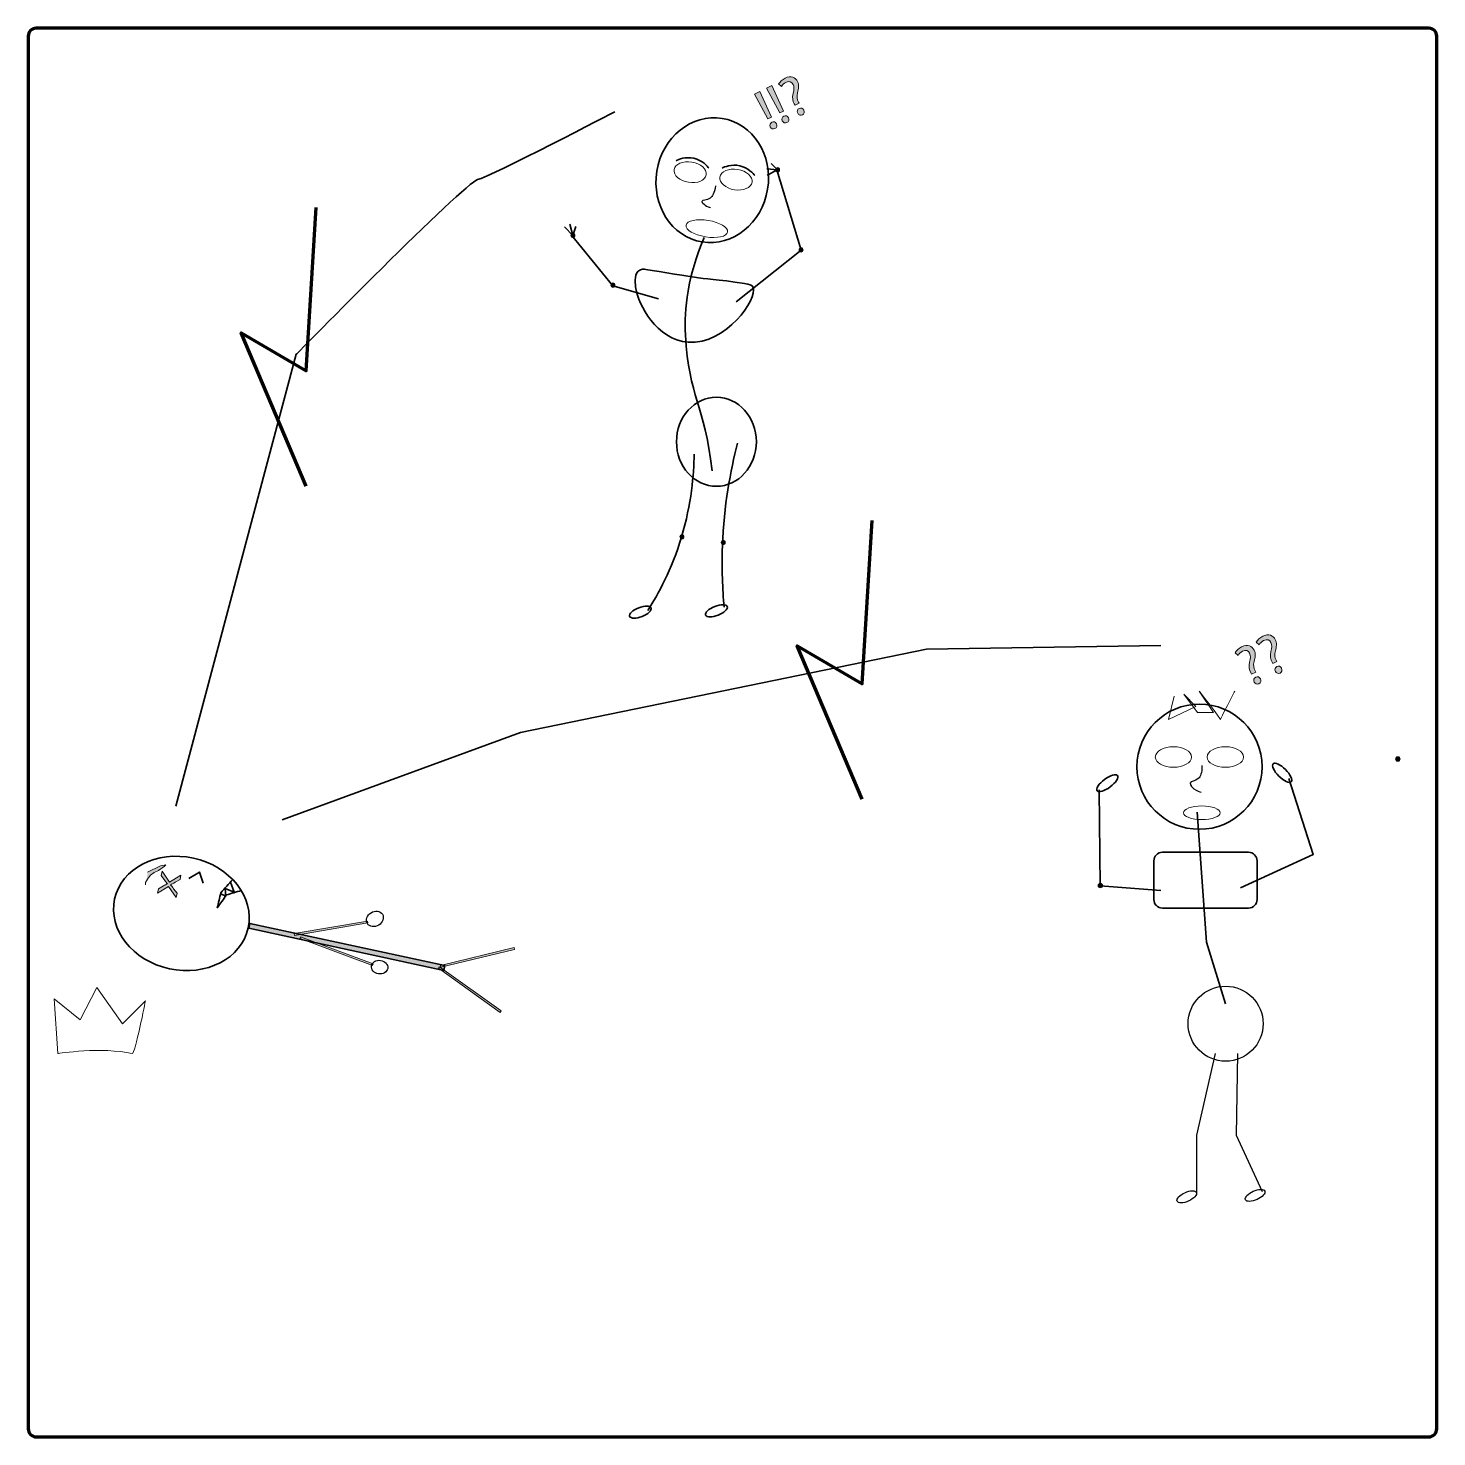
# Model space of a CAD drawing. Extents: x 1 to 1079, y -1079 to -1.
import ezdxf

# ---------------------------------------------------------------- set-up
doc = ezdxf.new("R2010")
doc.units = 0
doc.header["$MEASUREMENT"] = 0
doc.layers.add('Layer 1', color=7, linetype='Continuous', lineweight=0)

# ---------------------------------------------------------------- blocks, each defined once
blk = doc.blocks.new('Block_1')
at = {"layer": 'Layer 1', "color": 18, "lineweight": 35, "true_color": 0x000000}
blk.add_line((566.5, -108.4), (574.6, -109.2), dxfattribs=at)
blk.add_lwpolyline([(569.7, -104.3), (574.6, -109.2), (566.7, -113.3)], dxfattribs=at)
blk = doc.blocks.new('Block_0')
at = {"layer": 'Layer 1', "true_color": 0x000000, "transparency": 33554687}
h = blk.add_hatch(color=18, dxfattribs=at)
h.dxf.hatch_style = 2
edge = h.paths.add_edge_path()
edge.add_ellipse((574.6, -109.1), major_axis=(0, 1.71), ratio=0.896352, start_angle=0, end_angle=360)
at = {"layer": 'Layer 1'}
blk.add_ellipse((574.6, -109.1), major_axis=(0, 1.71), ratio=0.896352, dxfattribs=at)
blk.add_blockref('Block_1', (0, 0), dxfattribs=at)
blk = doc.blocks.new('Block_3')
at = {"layer": 'Layer 1', "color": 18, "lineweight": 35, "true_color": 0x000000}
blk.add_line((415.7, -150.7), (417.9, -159.4), dxfattribs=at)
blk.add_lwpolyline([(420.2, -152.4), (417.9, -159.4), (411.6, -152.7)], dxfattribs=at)
blk = doc.blocks.new('Block_2')
at = {"layer": 'Layer 1', "true_color": 0x000000, "transparency": 33554687}
h = blk.add_hatch(color=18, dxfattribs=at)
h.dxf.hatch_style = 2
edge = h.paths.add_edge_path()
edge.add_ellipse((418, -159.3), major_axis=(0, 1.71), ratio=0.896352, start_angle=0, end_angle=360)
at = {"layer": 'Layer 1'}
blk.add_ellipse((418, -159.3), major_axis=(0, 1.71), ratio=0.896352, dxfattribs=at)
blk.add_blockref('Block_3', (0, 0), dxfattribs=at)
blk = doc.blocks.new('Block_4')
at = {"layer": 'Layer 1', "true_color": 0x000000, "transparency": 33554687}
h = blk.add_hatch(color=18, dxfattribs=at)
h.dxf.hatch_style = 2
edge = h.paths.add_edge_path()
edge.add_spline(control_points=[(590, -65.8), (589.2, -64.3), (589.7, -62.8), (591.1, -62.1), (592.5, -61.4), (594, -61.9), (594.7, -63.4), (595.4, -64.8), (595, -66.3), (593.6, -67.1), (592.2, -67.8), (590.7, -67.2), (590, -65.8)], knot_values=[0, 0, 0, 0, 1, 1, 1, 2, 2, 2, 3, 3, 3, 4, 4, 4, 4], degree=3, periodic=0)
edge = h.paths.add_edge_path()
edge.add_spline(control_points=[(588, -59.7), (588, -59.7), (587.4, -58.7), (587.4, -58.7), (586.1, -56.7), (585.7, -54), (586.5, -50.6), (587.2, -47.6), (587.4, -45.5), (586.5, -43.7), (585.5, -41.7), (583.5, -40.9), (581, -42.2), (579.6, -42.9), (578.2, -44.2), (577.6, -45.4), (577.6, -45.4), (575.4, -43.4), (575.4, -43.4), (576.2, -41.8), (578.2, -40), (580.3, -38.9), (584.9, -36.6), (588.4, -38.4), (589.9, -41.5), (591.3, -44.2), (590.7, -46.9), (589.9, -50.1), (589.2, -53.1), (589.5, -55.2), (590.6, -57.2), (590.6, -57.2), (591.2, -58.2), (591.2, -58.2), (591.2, -58.2), (588, -59.7), (588, -59.7)], knot_values=[0, 0, 0, 0, 1, 1, 1, 2, 2, 2, 3, 3, 3, 4, 4, 4, 5, 5, 5, 6, 6, 6, 7, 7, 7, 8, 8, 8, 9, 9, 9, 10, 10, 10, 11, 11, 11, 12, 12, 12, 12], degree=3, periodic=0)
h = blk.add_hatch(color=18, dxfattribs=at)
h.dxf.hatch_style = 2
edge = h.paths.add_edge_path()
edge.add_spline(control_points=[(569, -76.2), (568.3, -74.8), (568.8, -73.3), (570.2, -72.6), (571.6, -71.9), (573, -72.4), (573.8, -73.9), (574.5, -75.3), (574.1, -76.8), (572.6, -77.5), (571.2, -78.2), (569.7, -77.6), (569, -76.2)], knot_values=[0, 0, 0, 0, 1, 1, 1, 2, 2, 2, 3, 3, 3, 4, 4, 4, 4], degree=3, periodic=0)
edge = h.paths.add_edge_path()
edge.add_spline(control_points=[(567.2, -70), (567.2, -70), (557, -51.1), (557, -51.1), (557, -51.1), (560.9, -49.2), (560.9, -49.2), (560.9, -49.2), (569.9, -68.7), (569.9, -68.7), (569.9, -68.7), (567.2, -70), (567.2, -70)], knot_values=[0, 0, 0, 0, 1, 1, 1, 2, 2, 2, 3, 3, 3, 4, 4, 4, 4], degree=3, periodic=0)
h = blk.add_hatch(color=18, dxfattribs=at)
h.dxf.hatch_style = 2
edge = h.paths.add_edge_path()
edge.add_spline(control_points=[(578.2, -71.6), (577.5, -70.2), (578, -68.7), (579.4, -68), (580.8, -67.3), (582.2, -67.8), (583, -69.3), (583.7, -70.7), (583.3, -72.2), (581.8, -72.9), (580.4, -73.6), (578.9, -73), (578.2, -71.6)], knot_values=[0, 0, 0, 0, 1, 1, 1, 2, 2, 2, 3, 3, 3, 4, 4, 4, 4], degree=3, periodic=0)
edge = h.paths.add_edge_path()
edge.add_spline(control_points=[(576.4, -65.4), (576.4, -65.4), (566.2, -46.5), (566.2, -46.5), (566.2, -46.5), (570.1, -44.6), (570.1, -44.6), (570.1, -44.6), (579.1, -64.1), (579.1, -64.1), (579.1, -64.1), (576.4, -65.4), (576.4, -65.4)], knot_values=[0, 0, 0, 0, 1, 1, 1, 2, 2, 2, 3, 3, 3, 4, 4, 4, 4], degree=3, periodic=0)
at = {"layer": 'Layer 1'}
for points, knots in [([(588, -59.7), (588, -59.7), (587.4, -58.7), (587.4, -58.7), (586.1, -56.7), (585.7, -54), (586.5, -50.6), (587.2, -47.6), (587.4, -45.5), (586.5, -43.7), (585.5, -41.7), (583.5, -40.9), (581, -42.2), (579.6, -42.9), (578.2, -44.2), (577.6, -45.4), (577.6, -45.4), (575.4, -43.4), (575.4, -43.4), (576.2, -41.8), (578.2, -40), (580.3, -38.9), (584.9, -36.6), (588.4, -38.4), (589.9, -41.5), (591.3, -44.2), (590.7, -46.9), (589.9, -50.1), (589.2, -53.1), (589.5, -55.2), (590.6, -57.2), (590.6, -57.2), (591.2, -58.2), (591.2, -58.2), (591.2, -58.2), (588, -59.7), (588, -59.7)], [0, 0, 0, 0, 1, 1, 1, 2, 2, 2, 3, 3, 3, 4, 4, 4, 5, 5, 5, 6, 6, 6, 7, 7, 7, 8, 8, 8, 9, 9, 9, 10, 10, 10, 11, 11, 11, 12, 12, 12, 12]), ([(567.2, -70), (567.2, -70), (557, -51.1), (557, -51.1), (557, -51.1), (560.9, -49.2), (560.9, -49.2), (560.9, -49.2), (569.9, -68.7), (569.9, -68.7), (569.9, -68.7), (567.2, -70), (567.2, -70)], [0, 0, 0, 0, 1, 1, 1, 2, 2, 2, 3, 3, 3, 4, 4, 4, 4]), ([(576.4, -65.4), (576.4, -65.4), (566.2, -46.5), (566.2, -46.5), (566.2, -46.5), (570.1, -44.6), (570.1, -44.6), (570.1, -44.6), (579.1, -64.1), (579.1, -64.1), (579.1, -64.1), (576.4, -65.4), (576.4, -65.4)], [0, 0, 0, 0, 1, 1, 1, 2, 2, 2, 3, 3, 3, 4, 4, 4, 4]), ([(590, -65.8), (589.2, -64.3), (589.7, -62.8), (591.1, -62.1), (592.5, -61.4), (594, -61.9), (594.7, -63.4), (595.4, -64.8), (595, -66.3), (593.6, -67.1), (592.2, -67.8), (590.7, -67.2), (590, -65.8)], [0, 0, 0, 0, 1, 1, 1, 2, 2, 2, 3, 3, 3, 4, 4, 4, 4]), ([(569, -76.2), (568.3, -74.8), (568.8, -73.3), (570.2, -72.6), (571.6, -71.9), (573, -72.4), (573.8, -73.9), (574.5, -75.3), (574.1, -76.8), (572.6, -77.5), (571.2, -78.2), (569.7, -77.6), (569, -76.2)], [0, 0, 0, 0, 1, 1, 1, 2, 2, 2, 3, 3, 3, 4, 4, 4, 4]), ([(578.2, -71.6), (577.5, -70.2), (578, -68.7), (579.4, -68), (580.8, -67.3), (582.2, -67.8), (583, -69.3), (583.7, -70.7), (583.3, -72.2), (581.8, -72.9), (580.4, -73.6), (578.9, -73), (578.2, -71.6)], [0, 0, 0, 0, 1, 1, 1, 2, 2, 2, 3, 3, 3, 4, 4, 4, 4])]:
    blk.add_open_spline(points, degree=3, knots=knots, dxfattribs=at)
blk = doc.blocks.new('Block_5')
at = {"layer": 'Layer 1', "true_color": 0x000000, "transparency": 33554687}
h = blk.add_hatch(color=18, dxfattribs=at)
h.dxf.hatch_style = 2
edge = h.paths.add_edge_path()
edge.add_spline(control_points=[(939.4, -501.1), (938.6, -499.6), (939.1, -498.1), (940.5, -497.4), (941.9, -496.7), (943.4, -497.2), (944.1, -498.7), (944.8, -500.1), (944.4, -501.6), (943, -502.4), (941.6, -503.1), (940.1, -502.5), (939.4, -501.1)], knot_values=[0, 0, 0, 0, 1, 1, 1, 2, 2, 2, 3, 3, 3, 4, 4, 4, 4], degree=3, periodic=0)
edge = h.paths.add_edge_path()
edge.add_spline(control_points=[(937.4, -495), (937.4, -495), (936.8, -494), (936.8, -494), (935.5, -492), (935.1, -489.3), (935.9, -485.9), (936.6, -482.9), (936.8, -480.8), (935.9, -479), (934.9, -477), (932.9, -476.2), (930.4, -477.5), (929, -478.2), (927.6, -479.5), (927, -480.7), (927, -480.7), (924.8, -478.7), (924.8, -478.7), (925.6, -477.1), (927.6, -475.3), (929.7, -474.2), (934.3, -471.9), (937.8, -473.7), (939.3, -476.8), (940.7, -479.5), (940.1, -482.2), (939.3, -485.4), (938.6, -488.4), (938.9, -490.5), (940, -492.5), (940, -492.5), (940.6, -493.5), (940.6, -493.5), (940.6, -493.5), (937.4, -495), (937.4, -495)], knot_values=[0, 0, 0, 0, 1, 1, 1, 2, 2, 2, 3, 3, 3, 4, 4, 4, 5, 5, 5, 6, 6, 6, 7, 7, 7, 8, 8, 8, 9, 9, 9, 10, 10, 10, 11, 11, 11, 12, 12, 12, 12], degree=3, periodic=0)
h = blk.add_hatch(color=18, dxfattribs=at)
h.dxf.hatch_style = 2
edge = h.paths.add_edge_path()
edge.add_spline(control_points=[(955.6, -493), (954.9, -491.5), (955.3, -489.9), (956.7, -489.2), (958.1, -488.5), (959.6, -489.1), (960.3, -490.6), (961, -492), (960.7, -493.5), (959.2, -494.3), (957.8, -495), (956.3, -494.4), (955.6, -493)], knot_values=[0, 0, 0, 0, 1, 1, 1, 2, 2, 2, 3, 3, 3, 4, 4, 4, 4], degree=3, periodic=0)
edge = h.paths.add_edge_path()
edge.add_spline(control_points=[(953.7, -486.9), (953.7, -486.9), (953.1, -485.9), (953.1, -485.9), (951.8, -483.9), (951.3, -481.2), (952.1, -477.8), (952.8, -474.7), (953.1, -472.7), (952.2, -470.9), (951.1, -468.8), (949.2, -468.1), (946.6, -469.3), (945.2, -470.1), (943.8, -471.3), (943.2, -472.6), (943.2, -472.6), (941, -470.6), (941, -470.6), (941.8, -468.9), (943.8, -467.2), (945.9, -466.1), (950.5, -463.8), (954, -465.6), (955.5, -468.6), (956.9, -471.4), (956.4, -474.1), (955.6, -477.3), (954.9, -480.3), (955.1, -482.4), (956.2, -484.3), (956.2, -484.3), (956.8, -485.4), (956.8, -485.4), (956.8, -485.4), (953.7, -486.9), (953.7, -486.9)], knot_values=[0, 0, 0, 0, 1, 1, 1, 2, 2, 2, 3, 3, 3, 4, 4, 4, 5, 5, 5, 6, 6, 6, 7, 7, 7, 8, 8, 8, 9, 9, 9, 10, 10, 10, 11, 11, 11, 12, 12, 12, 12], degree=3, periodic=0)
at = {"layer": 'Layer 1'}
for points, knots in [([(937.4, -495), (937.4, -495), (936.8, -494), (936.8, -494), (935.5, -492), (935.1, -489.3), (935.9, -485.9), (936.6, -482.9), (936.8, -480.8), (935.9, -479), (934.9, -477), (932.9, -476.2), (930.4, -477.5), (929, -478.2), (927.6, -479.5), (927, -480.7), (927, -480.7), (924.8, -478.7), (924.8, -478.7), (925.6, -477.1), (927.6, -475.3), (929.7, -474.2), (934.3, -471.9), (937.8, -473.7), (939.3, -476.8), (940.7, -479.5), (940.1, -482.2), (939.3, -485.4), (938.6, -488.4), (938.9, -490.5), (940, -492.5), (940, -492.5), (940.6, -493.5), (940.6, -493.5), (940.6, -493.5), (937.4, -495), (937.4, -495)], [0, 0, 0, 0, 1, 1, 1, 2, 2, 2, 3, 3, 3, 4, 4, 4, 5, 5, 5, 6, 6, 6, 7, 7, 7, 8, 8, 8, 9, 9, 9, 10, 10, 10, 11, 11, 11, 12, 12, 12, 12]), ([(953.7, -486.9), (953.7, -486.9), (953.1, -485.9), (953.1, -485.9), (951.8, -483.9), (951.3, -481.2), (952.1, -477.8), (952.8, -474.7), (953.1, -472.7), (952.2, -470.9), (951.1, -468.8), (949.2, -468.1), (946.6, -469.3), (945.2, -470.1), (943.8, -471.3), (943.2, -472.6), (943.2, -472.6), (941, -470.6), (941, -470.6), (941.8, -468.9), (943.8, -467.2), (945.9, -466.1), (950.5, -463.8), (954, -465.6), (955.5, -468.6), (956.9, -471.4), (956.4, -474.1), (955.6, -477.3), (954.9, -480.3), (955.1, -482.4), (956.2, -484.3), (956.2, -484.3), (956.8, -485.4), (956.8, -485.4), (956.8, -485.4), (953.7, -486.9), (953.7, -486.9)], [0, 0, 0, 0, 1, 1, 1, 2, 2, 2, 3, 3, 3, 4, 4, 4, 5, 5, 5, 6, 6, 6, 7, 7, 7, 8, 8, 8, 9, 9, 9, 10, 10, 10, 11, 11, 11, 12, 12, 12, 12]), ([(955.6, -493), (954.9, -491.5), (955.3, -489.9), (956.7, -489.2), (958.1, -488.5), (959.6, -489.1), (960.3, -490.6), (961, -492), (960.7, -493.5), (959.2, -494.3), (957.8, -495), (956.3, -494.4), (955.6, -493)], [0, 0, 0, 0, 1, 1, 1, 2, 2, 2, 3, 3, 3, 4, 4, 4, 4]), ([(939.4, -501.1), (938.6, -499.6), (939.1, -498.1), (940.5, -497.4), (941.9, -496.7), (943.4, -497.2), (944.1, -498.7), (944.8, -500.1), (944.4, -501.6), (943, -502.4), (941.6, -503.1), (940.1, -502.5), (939.4, -501.1)], [0, 0, 0, 0, 1, 1, 1, 2, 2, 2, 3, 3, 3, 4, 4, 4, 4])]:
    blk.add_open_spline(points, degree=3, knots=knots, dxfattribs=at)

msp = doc.modelspace()

# ---------------------------------------------------------------- hatches: boundary and pattern name
at = {"layer": 'Layer 1', "true_color": 0x000000, "transparency": 33554687}
h = msp.add_hatch(color=18, dxfattribs=at)
h.dxf.hatch_style = 2
edge = h.paths.add_edge_path()
edge.add_ellipse((592.6, -170.4), major_axis=(0, 1.71), ratio=0.896352, start_angle=0, end_angle=360)
h = msp.add_hatch(color=18, dxfattribs=at)
h.dxf.hatch_style = 2
edge = h.paths.add_edge_path()
edge.add_ellipse((448.6, -197.4), major_axis=(0, 1.71), ratio=0.896352, start_angle=0, end_angle=360)
h = msp.add_hatch(color=18, dxfattribs=at)
h.dxf.hatch_style = 2
edge = h.paths.add_edge_path()
edge.add_ellipse((501.4, -389.9), major_axis=(0, 1.71), ratio=0.896352, start_angle=0, end_angle=360)
h = msp.add_hatch(color=18, dxfattribs=at)
h.dxf.hatch_style = 2
edge = h.paths.add_edge_path()
edge.add_ellipse((533, -394.3), major_axis=(0, 1.71), ratio=0.896352, start_angle=0, end_angle=360)
h = msp.add_hatch(color=18, dxfattribs=at)
h.dxf.hatch_style = 2
edge = h.paths.add_edge_path()
edge.add_arc((1049.3, -560), 1.71, 0, 360)
at = {"layer": 'Layer 1', "true_color": 0x231f20, "transparency": 33554687}
h = msp.add_hatch(color=250, dxfattribs=at)
h.dxf.hatch_style = 2
h.paths.add_polyline_path([(92.5, -646.7), (102.4, -641.8), (106.3, -640.9), (105.1, -642.2), (100.8, -645.3), (97.4, -647), (94.7, -648.8), (92.5, -652.1), (90.8, -654.4), (90.9, -656.3)])
at = {"layer": 'Layer 1', "true_color": 0x000000, "transparency": 33554687}
h = msp.add_hatch(color=18, dxfattribs=at)
h.dxf.hatch_style = 2
edge = h.paths.add_edge_path()
edge.add_spline(control_points=[(117.3, -652.2), (117.3, -652.2), (113.5, -654.3), (113.5, -654.3), (112, -655.2), (111.1, -655.8), (110.1, -656.3), (110.1, -656.3), (110.1, -656.3), (110.1, -656.3), (110.8, -657.1), (111.4, -657.9), (112.4, -659.3), (112.4, -659.3), (115, -662.7), (115, -662.7), (115, -662.7), (114.3, -665.9), (114.3, -665.9), (114.3, -665.9), (108.5, -657.6), (108.5, -657.6), (108.5, -657.6), (100, -662.6), (100, -662.6), (100, -662.6), (100.7, -659.3), (100.7, -659.3), (100.7, -659.3), (104.7, -657.1), (104.7, -657.1), (105.8, -656.5), (106.7, -656), (107.6, -655.6), (107.6, -655.6), (107.6, -655.5), (107.6, -655.5), (106.9, -654.7), (106.3, -654), (105.6, -653), (105.6, -653), (102.9, -649.2), (102.9, -649.2), (102.9, -649.2), (103.6, -645.9), (103.6, -645.9), (103.6, -645.9), (109.1, -654.2), (109.1, -654.2), (109.1, -654.2), (118, -648.9), (118, -648.9), (118, -648.9), (117.3, -652.2), (117.3, -652.2)], knot_values=[0, 0, 0, 0, 1, 1, 1, 2, 2, 2, 3, 3, 3, 4, 4, 4, 5, 5, 5, 6, 6, 6, 7, 7, 7, 8, 8, 8, 9, 9, 9, 10, 10, 10, 11, 11, 11, 12, 12, 12, 13, 13, 13, 14, 14, 14, 15, 15, 15, 16, 16, 16, 17, 17, 17, 18, 18, 18, 18], degree=3, periodic=0)
h = msp.add_hatch(color=18, dxfattribs=at)
h.dxf.hatch_style = 2
edge = h.paths.add_edge_path()
edge.add_arc((821.6, -656.9), 1.71, 0, 360)
at = {"layer": 'Layer 1', "true_color": 0x231f20, "transparency": 33554687}
h = msp.add_hatch(color=250, dxfattribs=at)
h.dxf.hatch_style = 2
h.paths.add_polyline_path([(319.9, -718.1), (319.1, -721.8), (170, -689.4), (170.8, -685.8)])
h = msp.add_hatch(color=250, dxfattribs=at)
h.dxf.hatch_style = 2
h.paths.add_polyline_path([(260.7, -684.1), (260.9, -685.5), (205, -695), (204.7, -693.6)])
h = msp.add_hatch(color=250, dxfattribs=at)
h.dxf.hatch_style = 2
h.paths.add_polyline_path([(265.2, -716.8), (264.7, -718.1), (209.1, -697.3), (209.6, -696)])
h = msp.add_hatch(color=250, dxfattribs=at)
h.dxf.hatch_style = 2
h.paths.add_polyline_path([(373, -704.3), (373.3, -705.7), (317, -719.4), (316.7, -718)])
h = msp.add_hatch(color=250, dxfattribs=at)
h.dxf.hatch_style = 2
h.paths.add_polyline_path([(363, -752.7), (362.2, -753.9), (315.1, -720.1), (315.9, -719)])

# ---------------------------------------------------------------- linework, layer by layer
at = {"layer": 'Layer 1', "color": 18, "lineweight": 35, "true_color": 0x000000}
for points in [[(542.8, -210.1), (592.7, -170.6), (574, -109.1)], [(483.4, -207.9), (448.4, -198), (416.8, -159.2)], [(928.9, -658.6), (984.6, -633), (965.8, -575)], [(867.9, -660.7), (821.5, -657.1), (820.7, -583.6)], [(895.6, -600.8), (902.9, -700.1), (917.5, -747.4)]]:
    msp.add_lwpolyline(points, dxfattribs=at)
at = {"layer": 'Layer 1', "color": 18, "lineweight": 140, "true_color": 0x000000}
for points in [[(213.9, -351.3), (164.1, -233.8), (213.9, -262.9), (221.5, -137.9)], [(639.4, -590.8), (589.6, -473.3), (639.4, -502.4), (647, -377.4)]]:
    msp.add_lwpolyline(points, dxfattribs=at)
at = {"layer": 'Layer 1', "color": 250, "lineweight": 35, "true_color": 0x231f20}
for points in [[(867.9, -473.2), (688.7, -476), (377.8, -539.7), (195.5, -606.5)], [(124.1, -651.4), (132.1, -646.5), (135, -655.1)], [(148.5, -663.2), (152.3, -664.9), (151.7, -659), (158.8, -662), (155.9, -654.3)]]:
    msp.add_lwpolyline(points, dxfattribs=at)
at = {"layer": 'Layer 1', "color": 7, "lineweight": 5, "true_color": 0xffffff}
msp.add_lwpolyline([(92.5, -646.7), (102.4, -641.8), (106.3, -640.9), (105.1, -642.2), (100.8, -645.3), (97.4, -647), (94.7, -648.8), (92.5, -652.1), (90.8, -654.4), (90.9, -656.3)], dxfattribs=at)
at = {"layer": 'Layer 1', "color": 18, "lineweight": 35, "true_color": 0x000000}
msp.add_lwpolyline([(319.9, -718.1), (319.1, -721.8), (170, -689.4), (170.8, -685.8)], close=True, dxfattribs=at)
at = {"layer": 'Layer 1', "color": 18, "lineweight": 13, "true_color": 0x020202}
for points in [[(260.7, -684.1), (260.9, -685.5), (205, -695), (204.7, -693.6)], [(265.2, -716.8), (264.7, -718.1), (209.1, -697.3), (209.6, -696)], [(373, -704.3), (373.3, -705.7), (317, -719.4), (316.7, -718)], [(363, -752.7), (362.2, -753.9), (315.1, -720.1), (315.9, -719)]]:
    msp.add_lwpolyline(points, close=True, dxfattribs=at)
at = {"layer": 'Layer 1', "color": 18, "lineweight": 30, "true_color": 0x000000}
for points in [[(909.5, -785.5), (895.2, -847.9), (895.2, -892)], [(926.7, -785.5), (925.5, -847.9), (945.6, -890.9)]]:
    msp.add_lwpolyline(points, dxfattribs=at)
at = {"layer": 'Layer 1', "color": 18, "lineweight": 35, "true_color": 0x000000}
msp.add_circle((897.5, -565.9), 47.9, dxfattribs=at)
at = {"layer": 'Layer 1'}
for centre in [(1049.3, -560), (821.6, -656.9)]:
    msp.add_circle(centre, 1.71, dxfattribs=at)
at = {"layer": 'Layer 1', "color": 18, "lineweight": 30, "true_color": 0x000000}
msp.add_circle((917.5, -762.6), 28.7, dxfattribs=at)
at = {"layer": 'Layer 1', "color": 18, "lineweight": 35, "true_color": 0x000000}
for centre, major_axis, ratio in [((524.6, -117), (7.7, 47.3), 0.896352), ((527.8, -317.2), (0, 34.1), 0.896352), ((527.8, -446.6), (8.28, 3.21), 0.397344), ((469.6, -447.6), (8.28, 3.21), 0.397344), ((827, -578.5), (7.85, 5.84), 0.365217), ((960.8, -570.6), (-6.92, 6.92), 0.365217)]:
    msp.add_ellipse(centre, major_axis=major_axis, ratio=ratio, dxfattribs=at)
at = {"layer": 'Layer 1', "color": 18, "lineweight": 15, "true_color": 0x000000}
for centre, major_axis, ratio in [((507.7, -110.9), (-12.3, 2), 0.62926), ((542.8, -116.6), (-12.3, 2), 0.62926), ((520.5, -154.1), (-15.9, 2.6), 0.39463)]:
    msp.add_ellipse(centre, major_axis=major_axis, ratio=ratio, dxfattribs=at)
at = {"layer": 'Layer 1'}
for centre in [(592.6, -170.4), (448.6, -197.4), (501.4, -389.9), (533, -394.3)]:
    msp.add_ellipse(centre, major_axis=(0, 1.71), ratio=0.896352, dxfattribs=at)
at = {"layer": 'Layer 1', "color": 18, "lineweight": 18, "true_color": 0x000000}
for centre, major_axis, ratio in [((877.6, -558.5), (13.9, 0), 0.564038), ((917.3, -558.5), (13.9, 0), 0.564038), ((899.3, -601.2), (14, 0), 0.373042)]:
    msp.add_ellipse(centre, major_axis=major_axis, ratio=ratio, dxfattribs=at)
at = {"layer": 'Layer 1', "color": 250, "lineweight": 35, "true_color": 0x231f20}
msp.add_ellipse((118.3, -678.2), major_axis=(-51.1, 11.1), ratio=0.827957, dxfattribs=at)
at = {"layer": 'Layer 1', "color": 250, "lineweight": 30, "true_color": 0x231f20}
msp.add_ellipse((266.4, -682.4), major_axis=(5.75, 3.54), ratio=0.827957, dxfattribs=at)
at = {"layer": 'Layer 1', "color": 250, "lineweight": 25, "true_color": 0x231f20}
msp.add_ellipse((270, -719.3), major_axis=(-6.21, 0.95), ratio=0.827957, dxfattribs=at)
at = {"layer": 'Layer 1', "color": 18, "lineweight": 30, "true_color": 0x000000}
for centre in [(887.8, -895.1), (940.1, -894)]:
    msp.add_ellipse(centre, major_axis=(7.39, 3.33), ratio=0.428485, dxfattribs=at)
at = {"layer": 'Layer 1', "color": 18, "lineweight": 106, "true_color": 0x000000}
msp.add_open_spline([(1073, -1078.8), (1073, -1078.8), (7.2, -1078.8), (7.2, -1078.8), (3.8, -1078.8), (1.1, -1076), (1.1, -1072.6), (1.1, -1072.6), (1.1, -6.8), (1.1, -6.8), (1.1, -3.4), (3.8, -0.7), (7.2, -0.7), (7.2, -0.7), (1073, -0.7), (1073, -0.7), (1076.4, -0.7), (1079.1, -3.4), (1079.1, -6.8), (1079.1, -6.8), (1079.1, -1072.6), (1079.1, -1072.6), (1079.1, -1076), (1076.4, -1078.8), (1073, -1078.8)], degree=3, knots=[0, 0, 0, 0, 1, 1, 1, 2, 2, 2, 3, 3, 3, 4, 4, 4, 5, 5, 5, 6, 6, 6, 7, 7, 7, 8, 8, 8, 8], dxfattribs=at)
at = {"layer": 'Layer 1', "color": 250, "lineweight": 35, "true_color": 0x231f20}
for points, knots in [([(114.1, -596), (114.1, -596), (206.2, -250.3), (206.2, -250.3), (206.2, -250.3), (335.2, -118.9), (345, -116.6), (354.8, -114.3), (450.1, -64.6), (450.1, -64.6)], [0, 0, 0, 0, 1, 1, 1, 2, 2, 2, 3, 3, 3, 3]), ([(157.6, -652.3), (154.5, -655.6), (151.5, -659), (148.5, -662.4), (147.6, -666.2), (146.7, -670), (145.8, -673.9), (148.2, -670.6), (150.5, -667.3), (152.8, -664), (156.6, -662.9), (160.3, -661.8), (164.1, -660.7)], [0, 0, 0, 0, 1, 1, 1, 2, 2, 2, 3, 3, 3, 4, 4, 4, 4])]:
    msp.add_open_spline(points, degree=3, knots=knots, dxfattribs=at)
at = {"layer": 'Layer 1', "color": 18, "lineweight": 35, "true_color": 0x000000}
for points, knots in [([(497.1, -102.1), (498.7, -101.2), (504, -98.8), (510.6, -100.3), (517.1, -101.8), (520.9, -106.4), (522, -107.9)], [0, 0, 0, 0, 1, 1, 1, 2, 2, 2, 2]), ([(532.2, -107.8), (533.9, -106.9), (539.1, -104.5), (545.7, -106), (552.3, -107.5), (556, -112), (557.2, -113.5)], [0, 0, 0, 0, 1, 1, 1, 2, 2, 2, 2]), ([(518.5, -161), (505.6, -190.7), (503, -215.7), (504.1, -235.3), (506.8, -284.2), (518.5, -287.5), (524.6, -339.5)], [0, 0, 0, 0, 1, 1, 1, 2, 2, 2, 2]), ([(555.9, -199.1), (559.6, -207.5), (535.3, -243.1), (506.2, -241), (481.8, -239.2), (468, -211.9), (466.2, -199.9), (465.7, -197.2), (464.6, -189.8), (468, -186.6), (470, -184.8), (472.8, -185.2), (473.9, -185.4), (484.7, -187.1), (509.1, -191.1), (510.9, -191.3), (519.6, -192.8), (527.8, -192.7), (549.3, -196.2), (553, -196.8), (555.1, -197.3), (555.9, -199.1)], [0, 0, 0, 0, 1, 1, 1, 2, 2, 2, 3, 3, 3, 4, 4, 4, 5, 5, 5, 6, 6, 6, 7, 7, 7, 7]), ([(544, -318.4), (538.5, -339.3), (533.5, -366), (532.4, -397.2), (531.8, -414.3), (532.5, -430), (533.7, -443.8)], [0, 0, 0, 0, 1, 1, 1, 2, 2, 2, 2]), ([(510.7, -326.8), (510.5, -342.3), (508.7, -364.7), (501.1, -390.2), (493.6, -415.1), (483.2, -433.9), (475.2, -446.3)], [0, 0, 0, 0, 1, 1, 1, 2, 2, 2, 2]), ([(935.1, -674.1), (935.1, -674.1), (869.1, -674.1), (869.1, -674.1), (865.5, -674.1), (862.6, -671.2), (862.6, -667.6), (862.6, -667.6), (862.6, -638), (862.6, -638), (862.6, -634.4), (865.5, -631.4), (869.1, -631.4), (869.1, -631.4), (935.1, -631.4), (935.1, -631.4), (938.7, -631.4), (941.6, -634.4), (941.6, -638), (941.6, -638), (941.6, -667.6), (941.6, -667.6), (941.6, -671.2), (938.7, -674.1), (935.1, -674.1)], [0, 0, 0, 0, 1, 1, 1, 2, 2, 2, 3, 3, 3, 4, 4, 4, 5, 5, 5, 6, 6, 6, 7, 7, 7, 8, 8, 8, 8])]:
    msp.add_open_spline(points, degree=3, knots=knots, dxfattribs=at)
at = {"layer": 'Layer 1', "color": 18, "lineweight": 25, "true_color": 0x000000}
for points in [[(527, -121.4), (526.4, -127.1), (524.7, -129.6), (523, -130.8), (520.3, -132.6), (517, -132), (516.7, -133.3), (516.5, -134.2), (518.1, -135.3), (519.2, -136.1), (520.7, -137.2), (522.2, -137.7), (523.2, -137.9)], [(899.2, -565), (899.6, -570.8), (898.2, -573.6), (896.6, -575), (894.2, -577.2), (890.9, -576.6), (890.4, -578.4), (890, -580.1), (892.5, -582.2), (893.3, -582.9), (895.4, -584.6), (897.6, -585.2), (898.8, -585.3)]]:
    msp.add_open_spline(points, degree=3, knots=[0, 0, 0, 0, 1, 1, 1, 2, 2, 2, 3, 3, 3, 4, 4, 4, 4], dxfattribs=at)
at = {"layer": 'Layer 1', "color": 18, "lineweight": 18, "true_color": 0x000000}
msp.add_open_spline([(924.6, -508), (924.6, -508), (912.9, -530.1), (913.6, -529.9), (914.2, -529.8), (897.3, -508), (897.3, -508), (897.3, -508), (908.2, -524.3), (908.2, -524.3), (908.2, -524.3), (895.9, -524.3), (895.9, -524.3), (895.9, -524.3), (885.6, -510.4), (885.6, -510.4), (885.6, -510.4), (894.7, -519.9), (894.7, -519.9), (894.7, -519.9), (873.9, -529.9), (873.9, -529.9), (873.9, -529.9), (878, -511.9), (878, -511.9)], degree=3, knots=[0, 0, 0, 0, 1, 1, 1, 2, 2, 2, 3, 3, 3, 4, 4, 4, 5, 5, 5, 6, 6, 6, 7, 7, 7, 8, 8, 8, 8], dxfattribs=at)
at = {"layer": 'Layer 1'}
msp.add_open_spline([(117.3, -652.2), (117.3, -652.2), (113.5, -654.3), (113.5, -654.3), (112, -655.2), (111.1, -655.8), (110.1, -656.3), (110.1, -656.3), (110.1, -656.3), (110.1, -656.3), (110.8, -657.1), (111.4, -657.9), (112.4, -659.3), (112.4, -659.3), (115, -662.7), (115, -662.7), (115, -662.7), (114.3, -665.9), (114.3, -665.9), (114.3, -665.9), (108.5, -657.6), (108.5, -657.6), (108.5, -657.6), (100, -662.6), (100, -662.6), (100, -662.6), (100.7, -659.3), (100.7, -659.3), (100.7, -659.3), (104.7, -657.1), (104.7, -657.1), (105.8, -656.5), (106.7, -656), (107.6, -655.6), (107.6, -655.6), (107.6, -655.5), (107.6, -655.5), (106.9, -654.7), (106.3, -654), (105.6, -653), (105.6, -653), (102.9, -649.2), (102.9, -649.2), (102.9, -649.2), (103.6, -645.9), (103.6, -645.9), (103.6, -645.9), (109.1, -654.2), (109.1, -654.2), (109.1, -654.2), (118, -648.9), (118, -648.9), (118, -648.9), (117.3, -652.2), (117.3, -652.2)], degree=3, knots=[0, 0, 0, 0, 1, 1, 1, 2, 2, 2, 3, 3, 3, 4, 4, 4, 5, 5, 5, 6, 6, 6, 7, 7, 7, 8, 8, 8, 9, 9, 9, 10, 10, 10, 11, 11, 11, 12, 12, 12, 13, 13, 13, 14, 14, 14, 15, 15, 15, 16, 16, 16, 17, 17, 17, 18, 18, 18, 18], dxfattribs=at)
at = {"layer": 'Layer 1', "color": 18, "lineweight": 20, "true_color": 0x000000}
msp.add_open_spline([(23.8, -785.4), (23.8, -785.4), (57.8, -780.1), (80.6, -785.5), (82.9, -786), (90.8, -745.2), (90.8, -745.2), (90.8, -745.2), (73.3, -762.8), (73.3, -762.8), (73.3, -762.8), (53.7, -735), (53.7, -735), (53.7, -735), (40.8, -759.6), (40.8, -759.6), (40.8, -759.6), (20.9, -743.5), (20.9, -743.5), (20.9, -743.5), (23.8, -785.4), (23.8, -785.4)], degree=3, knots=[0, 0, 0, 0, 1, 1, 1, 2, 2, 2, 3, 3, 3, 4, 4, 4, 5, 5, 5, 6, 6, 6, 7, 7, 7, 7], dxfattribs=at)

# ---------------------------------------------------------------- block references
at = {"layer": 'Layer 1'}
for name in ['Block_4', 'Block_0', 'Block_2', 'Block_5']:
    msp.add_blockref(name, (0, 0), dxfattribs=at)

doc.saveas('drawing.dxf')
